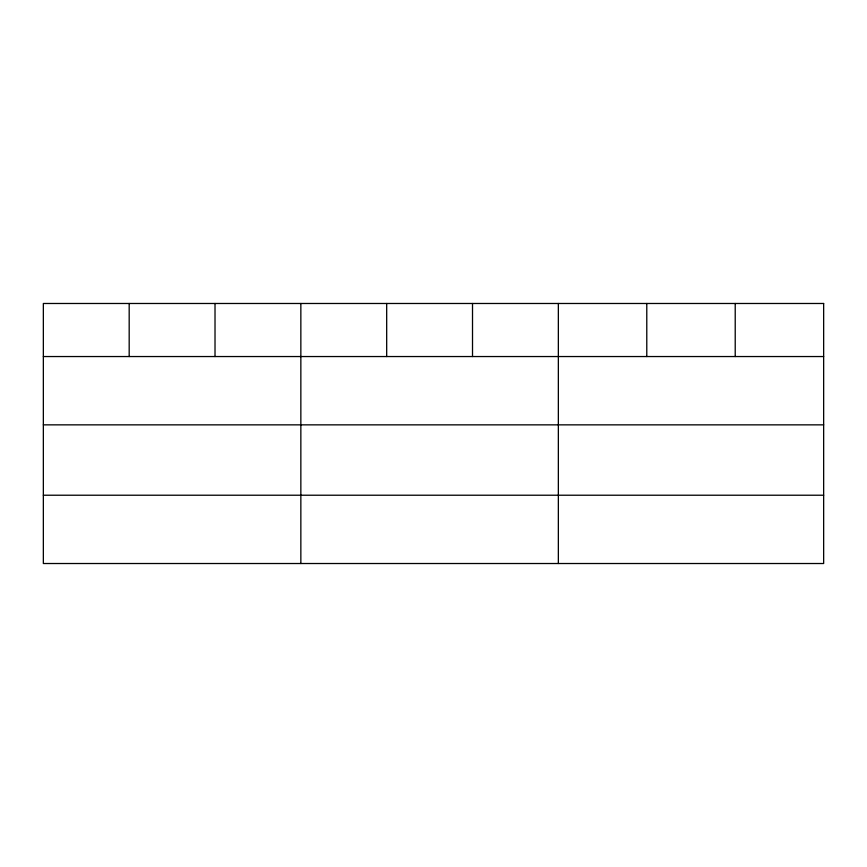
<?xml version="1.0" encoding="UTF-8"?>
<svg xmlns="http://www.w3.org/2000/svg" width="867" height="867" viewBox="0 0 867 867"><rect width="100%" height="100%" fill="white"/><g stroke="black" fill="none" stroke-linecap="round" stroke-linejoin="round"><path stroke-width="1.3" d="M43.35 356.543L823.65 356.543M43.35 424.852L823.65 424.852M43.35 495.22L823.65 495.22M735.216 303.483L735.216 356.543M646.782 303.483L646.782 356.543M558.348 303.483L558.348 563.517M472.515 303.483L472.515 356.543M386.682 303.483L386.682 356.543M300.849 303.483L300.849 563.517M215.016 303.483L215.016 356.543M129.183 303.483L129.183 356.543M823.65 303.483L43.35 303.483L43.35 563.517L823.65 563.517L823.65 303.483"/></g></svg>
